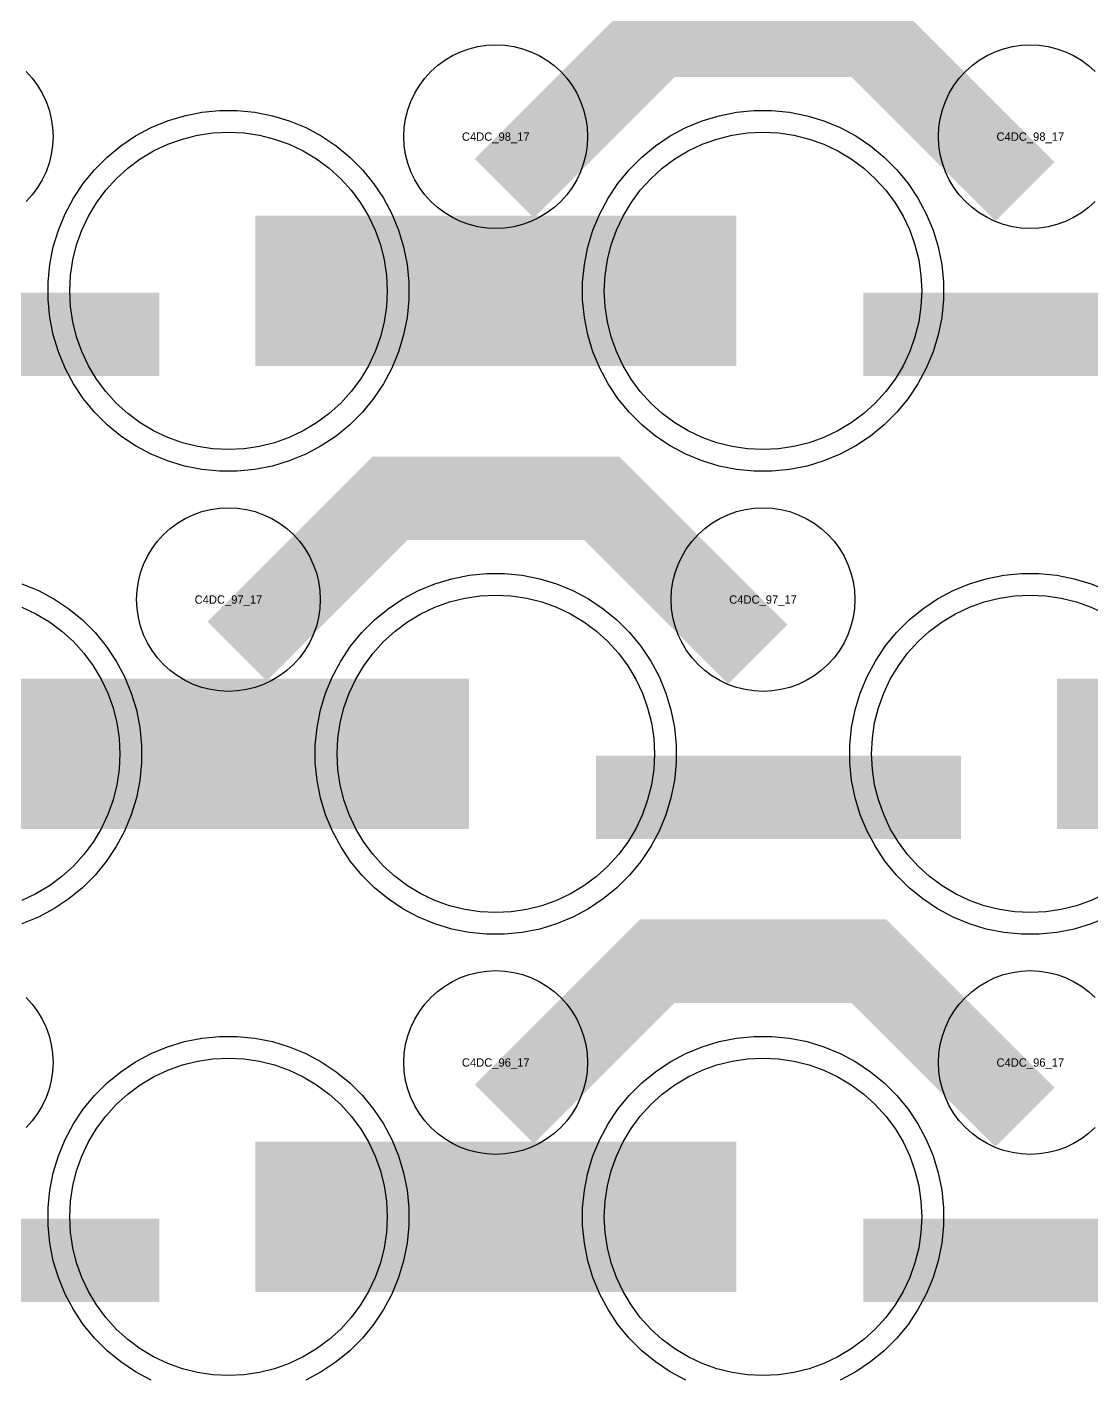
# Model space of a CAD drawing. Extents: x -11880 to 11880, y -14992 to 14992.
# Drawn here: x -6620.3 to -6301.5, y -1586 to -1181.3 of the extents above; entities that cross this region are included whole.
import ezdxf
from ezdxf.enums import TextEntityAlignment as Align

# ---------------------------------------------------------------- set-up
doc = ezdxf.new("R2010")
doc.units = 0
doc.header["$MEASUREMENT"] = 0
for name, color, linetype in [('GDS_775_DT_237', 138, 'CONTINUOUS'), ('RDL1_FS', 34, 'CONTINUOUS'), ('RDL_BS', 160, 'CONTINUOUS')]:
    doc.layers.add(name, color=color, linetype=linetype)

msp = doc.modelspace()

# ---------------------------------------------------------------- linework, layer by layer
at = {"layer": 'RDL1_FS'}
for points in [[(-6560, -1307.794), (-6564.657, -1307.565), (-6569.268, -1306.881), (-6573.791, -1305.749), (-6578.181, -1304.177), (-6582.395, -1302.185), (-6586.395, -1299.787), (-6590.14, -1297.009), (-6593.594, -1293.879), (-6596.724, -1290.425), (-6599.502, -1286.68), (-6601.9, -1282.68), (-6603.892, -1278.466), (-6605.464, -1274.076), (-6606.596, -1269.553), (-6607.28, -1264.942), (-6607.509, -1260.285), (-6607.28, -1255.628), (-6606.596, -1251.017), (-6605.464, -1246.494), (-6603.892, -1242.104), (-6601.9, -1237.89), (-6599.502, -1233.89), (-6596.724, -1230.145), (-6593.594, -1226.691), (-6590.14, -1223.561), (-6586.395, -1220.783), (-6582.395, -1218.385), (-6578.181, -1216.393), (-6573.791, -1214.821), (-6569.268, -1213.689), (-6564.657, -1213.005), (-6560, -1212.776), (-6555.343, -1213.005), (-6550.732, -1213.689), (-6546.209, -1214.821), (-6541.819, -1216.393), (-6537.605, -1218.385), (-6533.605, -1220.783), (-6529.86, -1223.561), (-6526.406, -1226.691), (-6523.276, -1230.145), (-6520.498, -1233.89), (-6518.1, -1237.89), (-6516.108, -1242.104), (-6514.536, -1246.494), (-6513.404, -1251.017), (-6512.72, -1255.628), (-6512.491, -1260.285), (-6512.72, -1264.942), (-6513.404, -1269.553), (-6514.536, -1274.076), (-6516.108, -1278.466), (-6518.1, -1282.68), (-6520.498, -1286.68), (-6523.276, -1290.425), (-6526.406, -1293.879), (-6529.86, -1297.009), (-6533.605, -1299.787), (-6537.605, -1302.185), (-6541.819, -1304.177), (-6546.209, -1305.749), (-6550.732, -1306.881), (-6555.343, -1307.565)], [(-6400, -1307.794), (-6404.657, -1307.565), (-6409.268, -1306.881), (-6413.791, -1305.749), (-6418.181, -1304.177), (-6422.395, -1302.185), (-6426.395, -1299.787), (-6430.14, -1297.009), (-6433.594, -1293.879), (-6436.724, -1290.425), (-6439.502, -1286.68), (-6441.9, -1282.68), (-6443.892, -1278.466), (-6445.464, -1274.076), (-6446.596, -1269.553), (-6447.28, -1264.942), (-6447.509, -1260.285), (-6447.28, -1255.628), (-6446.596, -1251.017), (-6445.464, -1246.494), (-6443.892, -1242.104), (-6441.9, -1237.89), (-6439.502, -1233.89), (-6436.724, -1230.145), (-6433.594, -1226.691), (-6430.14, -1223.561), (-6426.395, -1220.783), (-6422.395, -1218.385), (-6418.181, -1216.393), (-6413.791, -1214.821), (-6409.268, -1213.689), (-6404.657, -1213.005), (-6400, -1212.776), (-6395.343, -1213.005), (-6390.732, -1213.689), (-6386.209, -1214.821), (-6381.819, -1216.393), (-6377.605, -1218.385), (-6373.605, -1220.783), (-6369.86, -1223.561), (-6366.406, -1226.691), (-6363.276, -1230.145), (-6360.498, -1233.89), (-6358.1, -1237.89), (-6356.108, -1242.104), (-6354.536, -1246.494), (-6353.404, -1251.017), (-6352.72, -1255.628), (-6352.491, -1260.285), (-6352.72, -1264.942), (-6353.404, -1269.553), (-6354.536, -1274.076), (-6356.108, -1278.466), (-6358.1, -1282.68), (-6360.498, -1286.68), (-6363.276, -1290.425), (-6366.406, -1293.879), (-6369.86, -1297.009), (-6373.605, -1299.787), (-6377.605, -1302.185), (-6381.819, -1304.177), (-6386.209, -1305.749), (-6390.732, -1306.881), (-6395.343, -1307.565)], [(-6480, -1446.359), (-6484.657, -1446.13), (-6489.268, -1445.446), (-6493.791, -1444.314), (-6498.181, -1442.742), (-6502.395, -1440.75), (-6506.395, -1438.352), (-6510.14, -1435.574), (-6513.594, -1432.444), (-6516.724, -1428.99), (-6519.502, -1425.245), (-6521.9, -1421.245), (-6523.892, -1417.031), (-6525.464, -1412.641), (-6526.596, -1408.118), (-6527.28, -1403.507), (-6527.509, -1398.85), (-6527.28, -1394.193), (-6526.596, -1389.582), (-6525.464, -1385.059), (-6523.892, -1380.669), (-6521.9, -1376.455), (-6519.502, -1372.455), (-6516.724, -1368.71), (-6513.594, -1365.256), (-6510.14, -1362.126), (-6506.395, -1359.348), (-6502.395, -1356.95), (-6498.181, -1354.958), (-6493.791, -1353.386), (-6489.268, -1352.254), (-6484.657, -1351.57), (-6480, -1351.341), (-6475.343, -1351.57), (-6470.732, -1352.254), (-6466.209, -1353.386), (-6461.819, -1354.958), (-6457.605, -1356.95), (-6453.605, -1359.348), (-6449.86, -1362.126), (-6446.406, -1365.256), (-6443.276, -1368.71), (-6440.498, -1372.455), (-6438.1, -1376.455), (-6436.108, -1380.669), (-6434.536, -1385.059), (-6433.404, -1389.582), (-6432.72, -1394.193), (-6432.491, -1398.85), (-6432.72, -1403.507), (-6433.404, -1408.118), (-6434.536, -1412.641), (-6436.108, -1417.031), (-6438.1, -1421.245), (-6440.498, -1425.245), (-6443.276, -1428.99), (-6446.406, -1432.444), (-6449.86, -1435.574), (-6453.605, -1438.352), (-6457.605, -1440.75), (-6461.819, -1442.742), (-6466.209, -1444.314), (-6470.732, -1445.446), (-6475.343, -1446.13)], [(-6560, -1584.924), (-6564.657, -1584.695), (-6569.268, -1584.011), (-6573.791, -1582.879), (-6578.181, -1581.307), (-6582.395, -1579.315), (-6586.395, -1576.917), (-6590.14, -1574.139), (-6593.594, -1571.009), (-6596.724, -1567.555), (-6599.502, -1563.81), (-6601.9, -1559.81), (-6603.892, -1555.596), (-6605.464, -1551.206), (-6606.596, -1546.683), (-6607.28, -1542.072), (-6607.509, -1537.415), (-6607.28, -1532.758), (-6606.596, -1528.147), (-6605.464, -1523.624), (-6603.892, -1519.234), (-6601.9, -1515.02), (-6599.502, -1511.02), (-6596.724, -1507.275), (-6593.594, -1503.821), (-6590.14, -1500.691), (-6586.395, -1497.913), (-6582.395, -1495.515), (-6578.181, -1493.523), (-6573.791, -1491.951), (-6569.268, -1490.819), (-6564.657, -1490.135), (-6560, -1489.906), (-6555.343, -1490.135), (-6550.732, -1490.819), (-6546.209, -1491.951), (-6541.819, -1493.523), (-6537.605, -1495.515), (-6533.605, -1497.913), (-6529.86, -1500.691), (-6526.406, -1503.821), (-6523.276, -1507.275), (-6520.498, -1511.02), (-6518.1, -1515.02), (-6516.108, -1519.234), (-6514.536, -1523.624), (-6513.404, -1528.147), (-6512.72, -1532.758), (-6512.491, -1537.415), (-6512.72, -1542.072), (-6513.404, -1546.683), (-6514.536, -1551.206), (-6516.108, -1555.596), (-6518.1, -1559.81), (-6520.498, -1563.81), (-6523.276, -1567.555), (-6526.406, -1571.009), (-6529.86, -1574.139), (-6533.605, -1576.917), (-6537.605, -1579.315), (-6541.819, -1581.307), (-6546.209, -1582.879), (-6550.732, -1584.011), (-6555.343, -1584.695)], [(-6400, -1584.924), (-6404.657, -1584.695), (-6409.268, -1584.011), (-6413.791, -1582.879), (-6418.181, -1581.307), (-6422.395, -1579.315), (-6426.395, -1576.917), (-6430.14, -1574.139), (-6433.594, -1571.009), (-6436.724, -1567.555), (-6439.502, -1563.81), (-6441.9, -1559.81), (-6443.892, -1555.596), (-6445.464, -1551.206), (-6446.596, -1546.683), (-6447.28, -1542.072), (-6447.509, -1537.415), (-6447.28, -1532.758), (-6446.596, -1528.147), (-6445.464, -1523.624), (-6443.892, -1519.234), (-6441.9, -1515.02), (-6439.502, -1511.02), (-6436.724, -1507.275), (-6433.594, -1503.821), (-6430.14, -1500.691), (-6426.395, -1497.913), (-6422.395, -1495.515), (-6418.181, -1493.523), (-6413.791, -1491.951), (-6409.268, -1490.819), (-6404.657, -1490.135), (-6400, -1489.906), (-6395.343, -1490.135), (-6390.732, -1490.819), (-6386.209, -1491.951), (-6381.819, -1493.523), (-6377.605, -1495.515), (-6373.605, -1497.913), (-6369.86, -1500.691), (-6366.406, -1503.821), (-6363.276, -1507.275), (-6360.498, -1511.02), (-6358.1, -1515.02), (-6356.108, -1519.234), (-6354.536, -1523.624), (-6353.404, -1528.147), (-6352.72, -1532.758), (-6352.491, -1537.415), (-6352.72, -1542.072), (-6353.404, -1546.683), (-6354.536, -1551.206), (-6356.108, -1555.596), (-6358.1, -1559.81), (-6360.498, -1563.81), (-6363.276, -1567.555), (-6366.406, -1571.009), (-6369.86, -1574.139), (-6373.605, -1576.917), (-6377.605, -1579.315), (-6381.819, -1581.307), (-6386.209, -1582.879), (-6390.732, -1584.011), (-6395.343, -1584.695)]]:
    msp.add_lwpolyline(points, close=True, dxfattribs=at)
for points in [[(-6551.998, -1260.285, 45, 45, 0), (-6479.998, -1260.285, 45, 45, 0)], [(-6479.998, -1260.285, 45, 45, 0), (-6407.998, -1260.285, 45, 45, 0)], [(-6631.998, -1398.85, 45, 45, 0), (-6559.998, -1398.85, 45, 45, 0)], [(-6559.998, -1398.85, 45, 45, 0), (-6487.998, -1398.85, 45, 45, 0)], [(-6311.998, -1398.85, 45, 45, 0), (-6239.998, -1398.85, 45, 45, 0)], [(-6551.998, -1537.415, 45, 45, 0), (-6479.998, -1537.415, 45, 45, 0)], [(-6479.998, -1537.415, 45, 45, 0), (-6407.998, -1537.415, 45, 45, 0)]]:
    msp.add_lwpolyline(points, format="xyseb", dxfattribs=at)
for points in [[(-6297.605, -1440.75), (-6301.819, -1442.742), (-6306.209, -1444.314), (-6310.732, -1445.446), (-6315.343, -1446.13), (-6320, -1446.359), (-6324.657, -1446.13), (-6329.268, -1445.446), (-6333.791, -1444.314), (-6338.181, -1442.742), (-6342.395, -1440.75), (-6346.395, -1438.352), (-6350.14, -1435.574), (-6353.594, -1432.444), (-6356.724, -1428.99), (-6359.502, -1425.245), (-6361.9, -1421.245), (-6363.892, -1417.031), (-6365.464, -1412.641), (-6366.596, -1408.118), (-6367.28, -1403.507), (-6367.509, -1398.85), (-6367.28, -1394.193), (-6366.596, -1389.582), (-6365.464, -1385.059), (-6363.892, -1380.669), (-6361.9, -1376.455), (-6359.502, -1372.455), (-6356.724, -1368.71), (-6353.594, -1365.256), (-6350.14, -1362.126), (-6346.395, -1359.348), (-6342.395, -1356.95), (-6338.181, -1354.958), (-6333.791, -1353.386), (-6329.268, -1352.254), (-6324.657, -1351.57), (-6320, -1351.341), (-6315.343, -1351.57), (-6310.732, -1352.254), (-6306.209, -1353.386), (-6301.819, -1354.958), (-6297.605, -1356.95)], [(-6621.819, -1354.958), (-6617.605, -1356.95), (-6613.605, -1359.348), (-6609.86, -1362.126), (-6606.406, -1365.256), (-6603.276, -1368.71), (-6600.498, -1372.455), (-6598.1, -1376.455), (-6596.108, -1380.669), (-6594.536, -1385.059), (-6593.404, -1389.582), (-6592.72, -1394.193), (-6592.491, -1398.85), (-6592.72, -1403.507), (-6593.404, -1408.118), (-6594.536, -1412.641), (-6596.108, -1417.031), (-6598.1, -1421.245), (-6600.498, -1425.245), (-6603.276, -1428.99), (-6606.406, -1432.444), (-6609.86, -1435.574), (-6613.605, -1438.352), (-6617.605, -1440.75), (-6621.819, -1442.742)]]:
    msp.add_lwpolyline(points, dxfattribs=at)
at = {"layer": 'RDL_BS'}
for points in [[(-6477.438, -1229.599, 25, 25, 0), (-6431.623, -1183.784, 25, 25, 0), (-6398.07, -1183.784, 25, 25, 0)], [(-6321.599, -1230.498, 25, 25, 0), (-6368.313, -1183.784, 25, 25, 0), (-6398.071, -1183.784, 25, 25, 0)], [(-6689.984, -1273.298, 25, 25, 0), (-6580.719, -1273.298, 25, 25, 0)], [(-6369.984, -1273.298, 25, 25, 0), (-6260.719, -1273.298, 25, 25, 0)], [(-6557.438, -1368.164, 25, 25, 0), (-6511.623, -1322.349, 25, 25, 0), (-6478.07, -1322.349, 25, 25, 0)], [(-6401.599, -1369.063, 25, 25, 0), (-6448.313, -1322.349, 25, 25, 0), (-6478.071, -1322.349, 25, 25, 0)], [(-6449.984, -1411.863, 25, 25, 0), (-6340.719, -1411.863, 25, 25, 0)], [(-6477.438, -1506.729, 25, 25, 0), (-6431.623, -1460.914, 25, 25, 0), (-6398.07, -1460.914, 25, 25, 0)], [(-6321.599, -1507.628, 25, 25, 0), (-6368.313, -1460.914, 25, 25, 0), (-6398.071, -1460.914, 25, 25, 0)], [(-6689.984, -1550.428, 25, 25, 0), (-6580.719, -1550.428, 25, 25, 0)], [(-6369.984, -1550.428, 25, 25, 0), (-6260.719, -1550.428, 25, 25, 0)]]:
    msp.add_lwpolyline(points, format="xyseb", dxfattribs=at)
for points in [[(-6480, -1241.591), (-6482.693, -1241.459), (-6485.365, -1241.063), (-6487.984, -1240.406), (-6490.519, -1239.499), (-6492.956, -1238.347), (-6495.28, -1236.954), (-6497.443, -1235.351), (-6499.442, -1233.539), (-6501.254, -1231.54), (-6502.857, -1229.377), (-6504.25, -1227.053), (-6505.402, -1224.616), (-6506.309, -1222.081), (-6506.966, -1219.462), (-6507.362, -1216.79), (-6507.494, -1214.097), (-6507.362, -1211.404), (-6506.966, -1208.732), (-6506.309, -1206.113), (-6505.402, -1203.578), (-6504.25, -1201.141), (-6502.857, -1198.817), (-6501.254, -1196.654), (-6499.442, -1194.655), (-6497.443, -1192.843), (-6495.28, -1191.24), (-6492.956, -1189.847), (-6490.519, -1188.695), (-6487.984, -1187.788), (-6485.365, -1187.131), (-6482.693, -1186.735), (-6480, -1186.603), (-6477.307, -1186.735), (-6474.635, -1187.131), (-6472.016, -1187.788), (-6469.481, -1188.695), (-6467.044, -1189.847), (-6464.72, -1191.24), (-6462.557, -1192.843), (-6460.558, -1194.655), (-6458.746, -1196.654), (-6457.143, -1198.817), (-6455.75, -1201.141), (-6454.598, -1203.578), (-6453.691, -1206.113), (-6453.034, -1208.732), (-6452.638, -1211.404), (-6452.506, -1214.097), (-6452.638, -1216.79), (-6453.034, -1219.462), (-6453.691, -1222.081), (-6454.598, -1224.616), (-6455.75, -1227.053), (-6457.143, -1229.377), (-6458.746, -1231.54), (-6460.558, -1233.539), (-6462.557, -1235.351), (-6464.72, -1236.954), (-6467.044, -1238.347), (-6469.481, -1239.499), (-6472.016, -1240.406), (-6474.635, -1241.063), (-6477.307, -1241.459)], [(-6562.644, -1314.285), (-6567.938, -1313.768), (-6573.165, -1312.722), (-6578.205, -1311.191), (-6583.115, -1309.16), (-6587.777, -1306.668), (-6592.191, -1303.721), (-6596.292, -1300.359), (-6600.074, -1296.577), (-6603.436, -1292.476), (-6606.383, -1288.062), (-6608.875, -1283.4), (-6610.906, -1278.49), (-6612.437, -1273.45), (-6613.483, -1268.223), (-6614, -1262.929), (-6614, -1257.641), (-6613.483, -1252.347), (-6612.437, -1247.12), (-6610.906, -1242.08), (-6608.875, -1237.17), (-6606.383, -1232.508), (-6603.436, -1228.094), (-6600.074, -1223.993), (-6596.292, -1220.211), (-6592.191, -1216.849), (-6587.777, -1213.902), (-6583.115, -1211.41), (-6578.205, -1209.379), (-6573.165, -1207.848), (-6567.938, -1206.802), (-6562.644, -1206.285), (-6557.356, -1206.285), (-6552.062, -1206.802), (-6546.835, -1207.848), (-6541.795, -1209.379), (-6536.885, -1211.41), (-6532.223, -1213.902), (-6527.809, -1216.849), (-6523.708, -1220.211), (-6519.926, -1223.993), (-6516.564, -1228.094), (-6513.617, -1232.508), (-6511.125, -1237.17), (-6509.094, -1242.08), (-6507.563, -1247.12), (-6506.517, -1252.347), (-6506, -1257.641), (-6506, -1262.929), (-6506.517, -1268.223), (-6507.563, -1273.45), (-6509.094, -1278.49), (-6511.125, -1283.4), (-6513.617, -1288.062), (-6516.564, -1292.476), (-6519.926, -1296.577), (-6523.708, -1300.359), (-6527.809, -1303.721), (-6532.223, -1306.668), (-6536.885, -1309.16), (-6541.795, -1311.191), (-6546.835, -1312.722), (-6552.062, -1313.768), (-6557.356, -1314.285)], [(-6402.644, -1314.285), (-6407.938, -1313.768), (-6413.165, -1312.722), (-6418.205, -1311.191), (-6423.115, -1309.16), (-6427.777, -1306.668), (-6432.191, -1303.721), (-6436.292, -1300.359), (-6440.074, -1296.577), (-6443.436, -1292.476), (-6446.383, -1288.062), (-6448.875, -1283.4), (-6450.906, -1278.49), (-6452.437, -1273.45), (-6453.483, -1268.223), (-6454, -1262.929), (-6454, -1257.641), (-6453.483, -1252.347), (-6452.437, -1247.12), (-6450.906, -1242.08), (-6448.875, -1237.17), (-6446.383, -1232.508), (-6443.436, -1228.094), (-6440.074, -1223.993), (-6436.292, -1220.211), (-6432.191, -1216.849), (-6427.777, -1213.902), (-6423.115, -1211.41), (-6418.205, -1209.379), (-6413.165, -1207.848), (-6407.938, -1206.802), (-6402.644, -1206.285), (-6397.356, -1206.285), (-6392.062, -1206.802), (-6386.835, -1207.848), (-6381.795, -1209.379), (-6376.885, -1211.41), (-6372.223, -1213.902), (-6367.809, -1216.849), (-6363.708, -1220.211), (-6359.926, -1223.993), (-6356.564, -1228.094), (-6353.617, -1232.508), (-6351.125, -1237.17), (-6349.094, -1242.08), (-6347.563, -1247.12), (-6346.517, -1252.347), (-6346, -1257.641), (-6346, -1262.929), (-6346.517, -1268.223), (-6347.563, -1273.45), (-6349.094, -1278.49), (-6351.125, -1283.4), (-6353.617, -1288.062), (-6356.564, -1292.476), (-6359.926, -1296.577), (-6363.708, -1300.359), (-6367.809, -1303.721), (-6372.223, -1306.668), (-6376.885, -1309.16), (-6381.795, -1311.191), (-6386.835, -1312.722), (-6392.062, -1313.768), (-6397.356, -1314.285)], [(-6560, -1380.156), (-6562.693, -1380.024), (-6565.365, -1379.628), (-6567.984, -1378.971), (-6570.519, -1378.064), (-6572.956, -1376.912), (-6575.28, -1375.519), (-6577.443, -1373.916), (-6579.442, -1372.104), (-6581.254, -1370.105), (-6582.857, -1367.942), (-6584.25, -1365.618), (-6585.402, -1363.181), (-6586.309, -1360.646), (-6586.966, -1358.027), (-6587.362, -1355.355), (-6587.494, -1352.662), (-6587.362, -1349.969), (-6586.966, -1347.297), (-6586.309, -1344.678), (-6585.402, -1342.143), (-6584.25, -1339.706), (-6582.857, -1337.382), (-6581.254, -1335.219), (-6579.442, -1333.22), (-6577.443, -1331.408), (-6575.28, -1329.805), (-6572.956, -1328.412), (-6570.519, -1327.26), (-6567.984, -1326.353), (-6565.365, -1325.696), (-6562.693, -1325.3), (-6560, -1325.168), (-6557.307, -1325.3), (-6554.635, -1325.696), (-6552.016, -1326.353), (-6549.481, -1327.26), (-6547.044, -1328.412), (-6544.72, -1329.805), (-6542.557, -1331.408), (-6540.558, -1333.22), (-6538.746, -1335.219), (-6537.143, -1337.382), (-6535.75, -1339.706), (-6534.598, -1342.143), (-6533.691, -1344.678), (-6533.034, -1347.297), (-6532.638, -1349.969), (-6532.506, -1352.662), (-6532.638, -1355.355), (-6533.034, -1358.027), (-6533.691, -1360.646), (-6534.598, -1363.181), (-6535.75, -1365.618), (-6537.143, -1367.942), (-6538.746, -1370.105), (-6540.558, -1372.104), (-6542.557, -1373.916), (-6544.72, -1375.519), (-6547.044, -1376.912), (-6549.481, -1378.064), (-6552.016, -1378.971), (-6554.635, -1379.628), (-6557.307, -1380.024)], [(-6400, -1380.156), (-6402.693, -1380.024), (-6405.365, -1379.628), (-6407.984, -1378.971), (-6410.519, -1378.064), (-6412.956, -1376.912), (-6415.28, -1375.519), (-6417.443, -1373.916), (-6419.442, -1372.104), (-6421.254, -1370.105), (-6422.857, -1367.942), (-6424.25, -1365.618), (-6425.402, -1363.181), (-6426.309, -1360.646), (-6426.966, -1358.027), (-6427.362, -1355.355), (-6427.494, -1352.662), (-6427.362, -1349.969), (-6426.966, -1347.297), (-6426.309, -1344.678), (-6425.402, -1342.143), (-6424.25, -1339.706), (-6422.857, -1337.382), (-6421.254, -1335.219), (-6419.442, -1333.22), (-6417.443, -1331.408), (-6415.28, -1329.805), (-6412.956, -1328.412), (-6410.519, -1327.26), (-6407.984, -1326.353), (-6405.365, -1325.696), (-6402.693, -1325.3), (-6400, -1325.168), (-6397.307, -1325.3), (-6394.635, -1325.696), (-6392.016, -1326.353), (-6389.481, -1327.26), (-6387.044, -1328.412), (-6384.72, -1329.805), (-6382.557, -1331.408), (-6380.558, -1333.22), (-6378.746, -1335.219), (-6377.143, -1337.382), (-6375.75, -1339.706), (-6374.598, -1342.143), (-6373.691, -1344.678), (-6373.034, -1347.297), (-6372.638, -1349.969), (-6372.506, -1352.662), (-6372.638, -1355.355), (-6373.034, -1358.027), (-6373.691, -1360.646), (-6374.598, -1363.181), (-6375.75, -1365.618), (-6377.143, -1367.942), (-6378.746, -1370.105), (-6380.558, -1372.104), (-6382.557, -1373.916), (-6384.72, -1375.519), (-6387.044, -1376.912), (-6389.481, -1378.064), (-6392.016, -1378.971), (-6394.635, -1379.628), (-6397.307, -1380.024)], [(-6482.644, -1452.85), (-6487.938, -1452.333), (-6493.165, -1451.287), (-6498.205, -1449.756), (-6503.115, -1447.725), (-6507.777, -1445.233), (-6512.191, -1442.286), (-6516.292, -1438.924), (-6520.074, -1435.142), (-6523.436, -1431.041), (-6526.383, -1426.627), (-6528.875, -1421.965), (-6530.906, -1417.055), (-6532.437, -1412.015), (-6533.483, -1406.788), (-6534, -1401.494), (-6534, -1396.206), (-6533.483, -1390.912), (-6532.437, -1385.685), (-6530.906, -1380.645), (-6528.875, -1375.735), (-6526.383, -1371.073), (-6523.436, -1366.659), (-6520.074, -1362.558), (-6516.292, -1358.776), (-6512.191, -1355.414), (-6507.777, -1352.467), (-6503.115, -1349.975), (-6498.205, -1347.944), (-6493.165, -1346.413), (-6487.938, -1345.367), (-6482.644, -1344.85), (-6477.356, -1344.85), (-6472.062, -1345.367), (-6466.835, -1346.413), (-6461.795, -1347.944), (-6456.885, -1349.975), (-6452.223, -1352.467), (-6447.809, -1355.414), (-6443.708, -1358.776), (-6439.926, -1362.558), (-6436.564, -1366.659), (-6433.617, -1371.073), (-6431.125, -1375.735), (-6429.094, -1380.645), (-6427.563, -1385.685), (-6426.517, -1390.912), (-6426, -1396.206), (-6426, -1401.494), (-6426.517, -1406.788), (-6427.563, -1412.015), (-6429.094, -1417.055), (-6431.125, -1421.965), (-6433.617, -1426.627), (-6436.564, -1431.041), (-6439.926, -1435.142), (-6443.708, -1438.924), (-6447.809, -1442.286), (-6452.223, -1445.233), (-6456.885, -1447.725), (-6461.795, -1449.756), (-6466.835, -1451.287), (-6472.062, -1452.333), (-6477.356, -1452.85)], [(-6480, -1518.721), (-6482.693, -1518.589), (-6485.365, -1518.193), (-6487.984, -1517.536), (-6490.519, -1516.629), (-6492.956, -1515.477), (-6495.28, -1514.084), (-6497.443, -1512.481), (-6499.442, -1510.669), (-6501.254, -1508.67), (-6502.857, -1506.507), (-6504.25, -1504.183), (-6505.402, -1501.746), (-6506.309, -1499.211), (-6506.966, -1496.592), (-6507.362, -1493.92), (-6507.494, -1491.227), (-6507.362, -1488.534), (-6506.966, -1485.862), (-6506.309, -1483.243), (-6505.402, -1480.708), (-6504.25, -1478.271), (-6502.857, -1475.947), (-6501.254, -1473.784), (-6499.442, -1471.785), (-6497.443, -1469.973), (-6495.28, -1468.37), (-6492.956, -1466.977), (-6490.519, -1465.825), (-6487.984, -1464.918), (-6485.365, -1464.261), (-6482.693, -1463.865), (-6480, -1463.733), (-6477.307, -1463.865), (-6474.635, -1464.261), (-6472.016, -1464.918), (-6469.481, -1465.825), (-6467.044, -1466.977), (-6464.72, -1468.37), (-6462.557, -1469.973), (-6460.558, -1471.785), (-6458.746, -1473.784), (-6457.143, -1475.947), (-6455.75, -1478.271), (-6454.598, -1480.708), (-6453.691, -1483.243), (-6453.034, -1485.862), (-6452.638, -1488.534), (-6452.506, -1491.227), (-6452.638, -1493.92), (-6453.034, -1496.592), (-6453.691, -1499.211), (-6454.598, -1501.746), (-6455.75, -1504.183), (-6457.143, -1506.507), (-6458.746, -1508.67), (-6460.558, -1510.669), (-6462.557, -1512.481), (-6464.72, -1514.084), (-6467.044, -1515.477), (-6469.481, -1516.629), (-6472.016, -1517.536), (-6474.635, -1518.193), (-6477.307, -1518.589)]]:
    msp.add_lwpolyline(points, close=True, dxfattribs=at)
for points in [[(-6300.558, -1233.539), (-6302.557, -1235.351), (-6304.72, -1236.954), (-6307.044, -1238.347), (-6309.481, -1239.499), (-6312.016, -1240.406), (-6314.635, -1241.063), (-6317.307, -1241.459), (-6320, -1241.591), (-6322.693, -1241.459), (-6325.365, -1241.063), (-6327.984, -1240.406), (-6330.519, -1239.499), (-6332.956, -1238.347), (-6335.28, -1236.954), (-6337.443, -1235.351), (-6339.442, -1233.539), (-6341.254, -1231.54), (-6342.857, -1229.377), (-6344.25, -1227.053), (-6345.402, -1224.616), (-6346.309, -1222.081), (-6346.966, -1219.462), (-6347.362, -1216.79), (-6347.494, -1214.097), (-6347.362, -1211.404), (-6346.966, -1208.732), (-6346.309, -1206.113), (-6345.402, -1203.578), (-6344.25, -1201.141), (-6342.857, -1198.817), (-6341.254, -1196.654), (-6339.442, -1194.655), (-6337.443, -1192.843), (-6335.28, -1191.24), (-6332.956, -1189.847), (-6330.519, -1188.695), (-6327.984, -1187.788), (-6325.365, -1187.131), (-6322.693, -1186.735), (-6320, -1186.603), (-6317.307, -1186.735), (-6314.635, -1187.131), (-6312.016, -1187.788), (-6309.481, -1188.695), (-6307.044, -1189.847), (-6304.72, -1191.24), (-6302.557, -1192.843), (-6300.558, -1194.655)], [(-6620.558, -1194.655), (-6618.746, -1196.654), (-6617.143, -1198.817), (-6615.75, -1201.141), (-6614.598, -1203.578), (-6613.691, -1206.113), (-6613.034, -1208.732), (-6612.638, -1211.404), (-6612.506, -1214.097), (-6612.638, -1216.79), (-6613.034, -1219.462), (-6613.691, -1222.081), (-6614.598, -1224.616), (-6615.75, -1227.053), (-6617.143, -1229.377), (-6618.746, -1231.54), (-6620.558, -1233.539)], [(-6296.885, -1447.725), (-6301.795, -1449.756), (-6306.835, -1451.287), (-6312.062, -1452.333), (-6317.356, -1452.85), (-6322.644, -1452.85), (-6327.938, -1452.333), (-6333.165, -1451.287), (-6338.205, -1449.756), (-6343.115, -1447.725), (-6347.777, -1445.233), (-6352.191, -1442.286), (-6356.292, -1438.924), (-6360.074, -1435.142), (-6363.436, -1431.041), (-6366.383, -1426.627), (-6368.875, -1421.965), (-6370.906, -1417.055), (-6372.437, -1412.015), (-6373.483, -1406.788), (-6374, -1401.494), (-6374, -1396.206), (-6373.483, -1390.912), (-6372.437, -1385.685), (-6370.906, -1380.645), (-6368.875, -1375.735), (-6366.383, -1371.073), (-6363.436, -1366.659), (-6360.074, -1362.558), (-6356.292, -1358.776), (-6352.191, -1355.414), (-6347.777, -1352.467), (-6343.115, -1349.975), (-6338.205, -1347.944), (-6333.165, -1346.413), (-6327.938, -1345.367), (-6322.644, -1344.85), (-6317.356, -1344.85), (-6312.062, -1345.367), (-6306.835, -1346.413), (-6301.795, -1347.944), (-6296.885, -1349.975)], [(-6621.795, -1347.944), (-6616.885, -1349.975), (-6612.223, -1352.467), (-6607.809, -1355.414), (-6603.708, -1358.776), (-6599.926, -1362.558), (-6596.564, -1366.659), (-6593.617, -1371.073), (-6591.125, -1375.735), (-6589.094, -1380.645), (-6587.563, -1385.685), (-6586.517, -1390.912), (-6586, -1396.206), (-6586, -1401.494), (-6586.517, -1406.788), (-6587.563, -1412.015), (-6589.094, -1417.055), (-6591.125, -1421.965), (-6593.617, -1426.627), (-6596.564, -1431.041), (-6599.926, -1435.142), (-6603.708, -1438.924), (-6607.809, -1442.286), (-6612.223, -1445.233), (-6616.885, -1447.725), (-6621.795, -1449.756)], [(-6300.558, -1510.669), (-6302.557, -1512.481), (-6304.72, -1514.084), (-6307.044, -1515.477), (-6309.481, -1516.629), (-6312.016, -1517.536), (-6314.635, -1518.193), (-6317.307, -1518.589), (-6320, -1518.721), (-6322.693, -1518.589), (-6325.365, -1518.193), (-6327.984, -1517.536), (-6330.519, -1516.629), (-6332.956, -1515.477), (-6335.28, -1514.084), (-6337.443, -1512.481), (-6339.442, -1510.669), (-6341.254, -1508.67), (-6342.857, -1506.507), (-6344.25, -1504.183), (-6345.402, -1501.746), (-6346.309, -1499.211), (-6346.966, -1496.592), (-6347.362, -1493.92), (-6347.494, -1491.227), (-6347.362, -1488.534), (-6346.966, -1485.862), (-6346.309, -1483.243), (-6345.402, -1480.708), (-6344.25, -1478.271), (-6342.857, -1475.947), (-6341.254, -1473.784), (-6339.442, -1471.785), (-6337.443, -1469.973), (-6335.28, -1468.37), (-6332.956, -1466.977), (-6330.519, -1465.825), (-6327.984, -1464.918), (-6325.365, -1464.261), (-6322.693, -1463.865), (-6320, -1463.733), (-6317.307, -1463.865), (-6314.635, -1464.261), (-6312.016, -1464.918), (-6309.481, -1465.825), (-6307.044, -1466.977), (-6304.72, -1468.37), (-6302.557, -1469.973), (-6300.558, -1471.785)], [(-6620.558, -1471.785), (-6618.746, -1473.784), (-6617.143, -1475.947), (-6615.75, -1478.271), (-6614.598, -1480.708), (-6613.691, -1483.243), (-6613.034, -1485.862), (-6612.638, -1488.534), (-6612.506, -1491.227), (-6612.638, -1493.92), (-6613.034, -1496.592), (-6613.691, -1499.211), (-6614.598, -1501.746), (-6615.75, -1504.183), (-6617.143, -1506.507), (-6618.746, -1508.67), (-6620.558, -1510.669)], [(-6583.115, -1586.29), (-6587.777, -1583.798), (-6592.191, -1580.851), (-6596.292, -1577.489), (-6600.074, -1573.707), (-6603.436, -1569.606), (-6606.383, -1565.192), (-6608.875, -1560.53), (-6610.906, -1555.62), (-6612.437, -1550.58), (-6613.483, -1545.353), (-6614, -1540.059), (-6614, -1534.771), (-6613.483, -1529.477), (-6612.437, -1524.25), (-6610.906, -1519.21), (-6608.875, -1514.3), (-6606.383, -1509.638), (-6603.436, -1505.224), (-6600.074, -1501.123), (-6596.292, -1497.341), (-6592.191, -1493.979), (-6587.777, -1491.032), (-6583.115, -1488.54), (-6578.205, -1486.509), (-6573.165, -1484.978), (-6567.938, -1483.932), (-6562.644, -1483.415), (-6557.356, -1483.415), (-6552.062, -1483.932), (-6546.835, -1484.978), (-6541.795, -1486.509), (-6536.885, -1488.54), (-6532.223, -1491.032), (-6527.809, -1493.979), (-6523.708, -1497.341), (-6519.926, -1501.123), (-6516.564, -1505.224), (-6513.617, -1509.638), (-6511.125, -1514.3), (-6509.094, -1519.21), (-6507.563, -1524.25), (-6506.517, -1529.477), (-6506, -1534.771), (-6506, -1540.059), (-6506.517, -1545.353), (-6507.563, -1550.58), (-6509.094, -1555.62), (-6511.125, -1560.53), (-6513.617, -1565.192), (-6516.564, -1569.606), (-6519.926, -1573.707), (-6523.708, -1577.489), (-6527.809, -1580.851), (-6532.223, -1583.798), (-6536.885, -1586.29)], [(-6423.115, -1586.29), (-6427.777, -1583.798), (-6432.191, -1580.851), (-6436.292, -1577.489), (-6440.074, -1573.707), (-6443.436, -1569.606), (-6446.383, -1565.192), (-6448.875, -1560.53), (-6450.906, -1555.62), (-6452.437, -1550.58), (-6453.483, -1545.353), (-6454, -1540.059), (-6454, -1534.771), (-6453.483, -1529.477), (-6452.437, -1524.25), (-6450.906, -1519.21), (-6448.875, -1514.3), (-6446.383, -1509.638), (-6443.436, -1505.224), (-6440.074, -1501.123), (-6436.292, -1497.341), (-6432.191, -1493.979), (-6427.777, -1491.032), (-6423.115, -1488.54), (-6418.205, -1486.509), (-6413.165, -1484.978), (-6407.938, -1483.932), (-6402.644, -1483.415), (-6397.356, -1483.415), (-6392.062, -1483.932), (-6386.835, -1484.978), (-6381.795, -1486.509), (-6376.885, -1488.54), (-6372.223, -1491.032), (-6367.809, -1493.979), (-6363.708, -1497.341), (-6359.926, -1501.123), (-6356.564, -1505.224), (-6353.617, -1509.638), (-6351.125, -1514.3), (-6349.094, -1519.21), (-6347.563, -1524.25), (-6346.517, -1529.477), (-6346, -1534.771), (-6346, -1540.059), (-6346.517, -1545.353), (-6347.563, -1550.58), (-6349.094, -1555.62), (-6351.125, -1560.53), (-6353.617, -1565.192), (-6356.564, -1569.606), (-6359.926, -1573.707), (-6363.708, -1577.489), (-6367.809, -1580.851), (-6372.223, -1583.798), (-6376.885, -1586.29)]]:
    msp.add_lwpolyline(points, dxfattribs=at)

# ---------------------------------------------------------------- texts
at = {"layer": 'GDS_775_DT_237'}
for s, p in [('C4DC_98_17', (-6480, -1214.097)), ('C4DC_98_17', (-6480, -1214.097)), ('C4DC_98_17', (-6320, -1214.097)), ('C4DC_98_17', (-6320, -1214.097)), ('C4DC_97_17', (-6560, -1352.662)), ('C4DC_97_17', (-6560, -1352.662)), ('C4DC_97_17', (-6400, -1352.662)), ('C4DC_97_17', (-6400, -1352.662)), ('C4DC_96_17', (-6480, -1491.227)), ('C4DC_96_17', (-6480, -1491.227)), ('C4DC_96_17', (-6320, -1491.227)), ('C4DC_96_17', (-6320, -1491.227))]:
    msp.add_text(s, height=2.5, dxfattribs=at).set_placement(p, align=Align.MIDDLE_CENTER)

doc.saveas('drawing.dxf')
